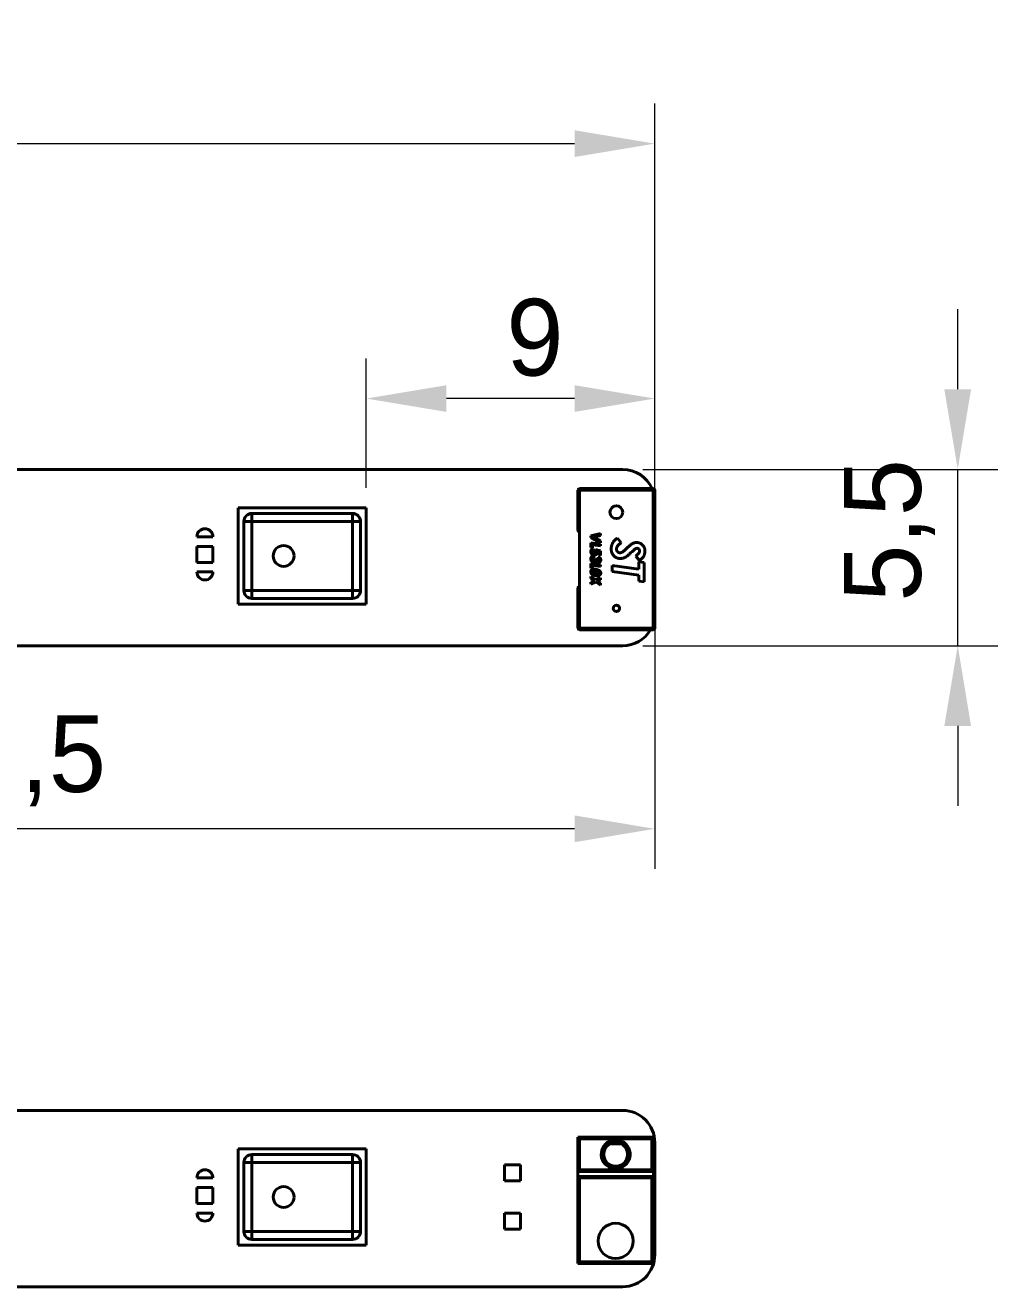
# Model space of a CAD drawing. Header units: millimetres. Extents: x 15 to 205, y 5 to 292.
# Drawn here: x 102.94 to 133.28, y 131.05 to 170.4 of the extents above; entities that cross this region are included whole.
import ezdxf

# ---------------------------------------------------------------- set-up
doc = ezdxf.new("R2010")
doc.units = ezdxf.units.MM
doc.layers.add('Annotations', color=7, linetype='Continuous')
doc.layers.add('Geometries', color=7, linetype='Continuous')
doc.styles.add('Shapr2', font='txt', dxfattribs={"height": 2.3925})
doc.dimstyles.new('ISO-25', dxfattribs={"dimtxt": 2.5, "dimasz": 2.5, "dimexe": 1.25, "dimexo": 0.625, "dimtad": 1, "dimtxsty": 'Standard', "dimcen": 2.5, "dimadec": 0, "dimazin": 0, "dimtfac": 1, "dimtmove": 0, "dimatfit": 3, "dimfxl": 1, "dimarcsym": 0})

# ---------------------------------------------------------------- blocks, each defined once
blk = doc.blocks.new('*D2')
at = {"layer": 'Annotations', "color": 0, "linetype": 'Continuous', "lineweight": 15}
for p, q in [((49.079, 161.421), (49.079, 167.96)), ((122.579, 155.254), (122.579, 167.96)), ((51.579, 166.71), (120.079, 166.71))]:
    blk.add_line(p, q, dxfattribs=at)
at = {"layer": 'Annotations', "color": 0}
for points in [[(51.579, 167.126), (51.579, 166.293), (49.079, 166.71)], [(120.079, 166.293), (120.079, 167.126), (122.579, 166.71)]]:
    blk.add_solid(points, dxfattribs=at)
at = {"layer": 'Defpoints', "color": 0}
for p in [(122.579, 166.71), (49.079, 160.796), (122.579, 154.629)]:
    blk.add_point(p, dxfattribs=at)
at = {"layer": 'Annotations', "color": 0, "lineweight": 15, "insert": (86.198, 168.834), "char_height": 2.3925, "attachment_point": 5, "style": 'Shapr2'}
blk.add_mtext('73,5', dxfattribs=at)
blk = doc.blocks.new('*D5')
at = {"layer": 'Annotations', "color": 0, "linetype": 'Continuous', "lineweight": 15}
for p, q in [((132.03, 159.046), (132.03, 161.546)), ((122.204, 156.546), (133.28, 156.546)), ((132.03, 151.046), (132.03, 156.546)), ((122.204, 151.046), (133.28, 151.046)), ((132.03, 148.546), (132.03, 146.046))]:
    blk.add_line(p, q, dxfattribs=at)
at = {"layer": 'Annotations', "color": 0}
for points in [[(131.613, 159.046), (132.446, 159.046), (132.03, 156.546)], [(132.446, 148.546), (131.613, 148.546), (132.03, 151.046)]]:
    blk.add_solid(points, dxfattribs=at)
at = {"layer": 'Defpoints', "color": 0}
for p in [(121.579, 156.546), (132.03, 156.546), (121.579, 151.046)]:
    blk.add_point(p, dxfattribs=at)
at = {"layer": 'Annotations', "color": 0, "lineweight": 15, "insert": (129.906, 154.643), "char_height": 2.3925, "attachment_point": 5, "rotation": 90, "style": 'Shapr2'}
blk.add_mtext('5,5', dxfattribs=at)
blk = doc.blocks.new('*D8')
at = {"layer": 'Annotations', "color": 0, "linetype": 'Continuous', "lineweight": 15}
for p, q in [((122.579, 152.238), (122.579, 144.083)), ((81.079, 149.421), (81.079, 144.083)), ((120.079, 145.333), (83.579, 145.333))]:
    blk.add_line(p, q, dxfattribs=at)
at = {"layer": 'Annotations', "color": 0}
for points in [[(83.579, 145.75), (83.579, 144.916), (81.079, 145.333)], [(120.079, 144.916), (120.079, 145.75), (122.579, 145.333)]]:
    blk.add_solid(points, dxfattribs=at)
at = {"layer": 'Defpoints', "color": 0}
for p in [(122.579, 152.863), (81.079, 150.046), (81.079, 145.333)]:
    blk.add_point(p, dxfattribs=at)
at = {"layer": 'Annotations', "color": 0, "lineweight": 15, "insert": (102.345, 147.457), "char_height": 2.3925, "attachment_point": 5, "style": 'Shapr2'}
blk.add_mtext('41,5', dxfattribs=at)
blk = doc.blocks.new('*D9')
at = {"layer": 'Annotations', "color": 0, "linetype": 'Continuous', "lineweight": 15}
for p, q in [((113.58, 155.971), (113.58, 160.007)), ((122.579, 155.254), (122.579, 160.007)), ((120.079, 158.757), (116.08, 158.757))]:
    blk.add_line(p, q, dxfattribs=at)
at = {"layer": 'Annotations', "color": 0}
for points in [[(116.08, 159.173), (116.08, 158.34), (113.58, 158.757)], [(120.079, 158.34), (120.079, 159.173), (122.579, 158.757)]]:
    blk.add_solid(points, dxfattribs=at)
at = {"layer": 'Defpoints', "color": 0}
for p in [(113.58, 158.757), (113.58, 155.346), (122.579, 154.629)]:
    blk.add_point(p, dxfattribs=at)
at = {"layer": 'Annotations', "color": 0, "lineweight": 15, "insert": (118.84, 160.653), "char_height": 2.393, "attachment_point": 5, "style": 'Shapr2'}
blk.add_mtext('9', dxfattribs=at)

msp = doc.modelspace()

# ---------------------------------------------------------------- linework, layer by layer
at = {"layer": 'Geometries', "linetype": 'Continuous', "lineweight": 40}
for p, q in [((121.579, 156.546), (81.079, 156.546)), ((120.182, 154.646), (120.182, 155.896)), ((120.182, 155.896), (120.232, 155.896)), ((120.232, 155.896), (120.232, 155.946)), ((120.232, 155.946), (122.495, 155.946)), ((122.532, 155.896), (120.232, 155.896)), ((120.232, 155.896), (120.232, 154.596)), ((122.495, 155.946), (122.532, 155.946)), ((122.532, 155.896), (122.532, 155.946)), ((122.532, 154.596), (122.532, 155.896)), ((122.532, 155.896), (122.582, 155.896)), ((122.582, 155.896), (122.582, 154.646)), ((113.58, 155.346), (109.58, 155.346)), ((109.58, 155.346), (109.58, 152.346)), ((110.01, 154.921), (110.01, 155.171)), ((113.15, 155.171), (110.01, 155.171)), ((113.15, 155.171), (113.15, 154.921)), ((113.58, 152.346), (113.58, 155.346)), ((109.76, 154.921), (110.01, 154.921)), ((109.76, 154.921), (109.76, 152.771)), ((110.01, 154.921), (113.15, 154.921)), ((110.01, 152.771), (110.01, 154.921)), ((113.15, 154.921), (113.4, 154.921)), ((113.15, 154.921), (113.15, 152.771)), ((113.4, 152.771), (113.4, 154.921)), ((108.295, 154.446), (108.795, 154.446)), ((120.232, 154.596), (120.232, 152.896)), ((120.588, 154.469), (120.888, 154.544)), ((120.588, 154.418), (120.588, 154.469)), ((120.888, 154.259), (120.588, 154.418)), ((120.888, 154.489), (120.672, 154.435)), ((120.672, 154.435), (120.888, 154.32)), ((120.888, 154.544), (120.888, 154.489)), ((120.888, 154.32), (120.888, 154.259)), ((121.414, 154.404), (121.53, 154.256)), ((122.532, 152.896), (122.532, 154.596)), ((122.579, 152.863), (122.579, 154.629)), ((108.295, 154.146), (108.795, 154.146)), ((108.295, 153.646), (108.295, 154.146)), ((108.795, 154.146), (108.795, 153.646)), ((120.588, 154.256), (120.888, 154.214)), ((120.588, 154.108), (120.588, 154.256)), ((120.638, 154.102), (120.588, 154.108)), ((120.888, 154.159), (120.638, 154.194)), ((120.638, 154.194), (120.638, 154.102)), ((120.643, 154.079), (120.666, 154.029)), ((120.716, 153.996), (120.73, 154.044)), ((120.73, 154.044), (120.888, 154.002)), ((120.838, 153.96), (120.779, 153.98)), ((120.838, 153.867), (120.838, 153.96)), ((120.888, 154.214), (120.888, 154.159)), ((120.888, 154.002), (120.888, 153.863)), ((108.795, 153.646), (108.295, 153.646)), ((120.588, 153.462), (120.588, 153.61)), ((120.588, 153.61), (120.888, 153.567)), ((120.638, 153.548), (120.638, 153.456)), ((120.888, 153.513), (120.638, 153.548)), ((120.677, 153.844), (120.677, 153.79)), ((120.727, 153.758), (120.773, 153.751)), ((120.819, 153.756), (120.819, 153.81)), ((120.888, 153.863), (120.838, 153.867)), ((120.888, 153.567), (120.888, 153.513)), ((121.245, 153.366), (121.245, 153.547)), ((121.245, 153.547), (122.079, 153.432)), ((122.106, 153.702), (121.985, 153.841)), ((122.079, 153.66), (122.245, 153.637)), ((122.079, 153.432), (122.079, 153.66)), ((122.245, 153.637), (122.245, 153.035)), ((108.795, 153.346), (108.295, 153.346)), ((120.638, 153.456), (120.588, 153.462)), ((120.588, 153.205), (120.744, 153.097)), ((120.588, 153.14), (120.588, 153.205)), ((120.687, 153.072), (120.588, 153.14)), ((120.744, 153.097), (120.888, 153.16)), ((120.888, 153.102), (120.796, 153.061)), ((120.888, 153.16), (120.888, 153.102)), ((122.079, 153.251), (121.245, 153.366)), ((122.079, 153.056), (122.079, 153.251)), ((110.01, 152.771), (109.76, 152.771)), ((110.01, 152.521), (110.01, 152.771)), ((113.15, 152.771), (110.01, 152.771)), ((113.15, 152.771), (113.15, 152.521)), ((113.4, 152.771), (113.15, 152.771)), ((120.182, 151.596), (120.182, 152.846)), ((120.232, 152.896), (120.232, 151.596)), ((120.588, 153.028), (120.687, 153.072)), ((120.739, 153.036), (120.588, 152.969)), ((120.588, 152.969), (120.588, 153.028)), ((120.888, 152.933), (120.739, 153.036)), ((120.796, 153.061), (120.888, 152.997)), ((120.888, 152.997), (120.888, 152.933)), ((122.245, 153.035), (122.079, 153.056)), ((122.532, 151.596), (122.532, 152.896)), ((122.582, 152.846), (122.582, 151.596)), ((109.58, 152.346), (113.58, 152.346)), ((110.01, 152.521), (113.15, 152.521)), ((120.232, 151.596), (120.182, 151.596)), ((120.232, 151.596), (120.232, 151.546)), ((120.232, 151.596), (122.532, 151.596)), ((122.445, 151.546), (120.232, 151.546)), ((122.532, 151.546), (122.445, 151.546)), ((122.582, 151.596), (122.532, 151.596)), ((122.532, 151.546), (122.532, 151.596)), ((81.079, 151.046), (121.579, 151.046)), ((121.579, 136.546), (81.079, 136.546)), ((120.18, 134.641), (120.18, 135.716)), ((120.18, 135.716), (122.54, 135.716)), ((120.23, 135.666), (120.18, 135.716)), ((120.23, 135.666), (120.23, 134.691)), ((122.49, 135.666), (120.23, 135.666)), ((121.554, 135.582), (121.165, 135.582)), ((121.172, 135.552), (121.547, 135.552)), ((121.535, 135.502), (121.184, 135.502)), ((122.49, 135.666), (122.54, 135.716)), ((122.49, 134.691), (122.49, 135.666)), ((122.54, 135.716), (122.54, 134.641)), ((122.579, 132.046), (122.579, 135.546)), ((113.58, 135.346), (109.58, 135.346)), ((109.58, 135.346), (109.58, 132.346)), ((110.01, 134.921), (110.01, 135.171)), ((113.15, 135.171), (110.01, 135.171)), ((113.15, 135.171), (113.15, 134.921)), ((113.58, 132.346), (113.58, 135.346)), ((109.76, 134.921), (110.01, 134.921)), ((109.76, 134.921), (109.76, 132.771)), ((110.01, 132.771), (110.01, 134.921)), ((110.01, 134.921), (113.15, 134.921)), ((113.15, 134.921), (113.4, 134.921)), ((113.15, 134.921), (113.15, 132.771)), ((113.4, 132.771), (113.4, 134.921)), ((117.895, 134.846), (118.395, 134.846)), ((117.895, 134.346), (117.895, 134.846)), ((118.395, 134.846), (118.395, 134.346)), ((120.18, 134.641), (120.23, 134.691)), ((122.54, 134.641), (120.18, 134.641)), ((120.18, 134.641), (120.18, 134.491)), ((120.23, 134.691), (122.49, 134.691)), ((122.54, 134.641), (122.49, 134.691)), ((122.54, 134.491), (122.54, 134.641)), ((108.295, 134.446), (108.795, 134.446)), ((118.395, 134.346), (117.895, 134.346)), ((120.18, 134.491), (122.54, 134.491)), ((120.18, 134.491), (120.23, 134.441)), ((120.18, 131.776), (120.18, 134.491)), ((122.49, 134.441), (120.23, 134.441)), ((120.23, 134.441), (120.23, 131.826)), ((122.54, 134.491), (122.49, 134.441)), ((122.49, 131.826), (122.49, 134.441)), ((122.54, 134.491), (122.54, 131.776)), ((108.295, 133.646), (108.295, 134.146)), ((108.295, 134.146), (108.795, 134.146)), ((108.795, 134.146), (108.795, 133.646)), ((108.795, 133.646), (108.295, 133.646)), ((108.795, 133.346), (108.295, 133.346)), ((117.895, 132.846), (117.895, 133.346)), ((117.895, 133.346), (118.395, 133.346)), ((118.395, 133.346), (118.395, 132.846)), ((110.01, 132.771), (109.76, 132.771)), ((110.01, 132.521), (110.01, 132.771)), ((113.15, 132.771), (110.01, 132.771)), ((113.4, 132.771), (113.15, 132.771)), ((113.15, 132.771), (113.15, 132.521)), ((118.395, 132.846), (117.895, 132.846)), ((109.58, 132.346), (113.58, 132.346)), ((110.01, 132.521), (113.15, 132.521)), ((120.23, 131.826), (120.18, 131.776)), ((122.54, 131.776), (120.18, 131.776)), ((120.23, 131.826), (122.49, 131.826)), ((122.49, 131.826), (122.54, 131.776)), ((81.079, 131.046), (121.579, 131.046))]:
    msp.add_line(p, q, dxfattribs=at)
at = {"layer": 'Geometries', "linetype": 'Continuous', "lineweight": 40, "flags": 128}
for points in [[(121.22, 154.071), (121.22, 154.085), (121.221, 154.099), (121.222, 154.113), (121.224, 154.127), (121.226, 154.141), (121.229, 154.155), (121.232, 154.169), (121.236, 154.182), (121.24, 154.195), (121.245, 154.208), (121.25, 154.221), (121.256, 154.234), (121.263, 154.247), (121.27, 154.259), (121.277, 154.271), (121.285, 154.283), (121.295, 154.296), (121.306, 154.309), (121.316, 154.322), (121.328, 154.334), (121.34, 154.345), (121.352, 154.356), (121.364, 154.367), (121.376, 154.376), (121.388, 154.386), (121.401, 154.395), (121.414, 154.404)], [(120.581, 153.983), (120.581, 153.991), (120.582, 153.998), (120.583, 154.006), (120.585, 154.013), (120.587, 154.02), (120.59, 154.027), (120.593, 154.034), (120.597, 154.04), (120.602, 154.046), (120.607, 154.052), (120.612, 154.058), (120.618, 154.063), (120.624, 154.067), (120.63, 154.071), (120.637, 154.075), (120.643, 154.079)], [(120.699, 153.879), (120.692, 153.879), (120.684, 153.879), (120.676, 153.88), (120.668, 153.882), (120.66, 153.884), (120.653, 153.886), (120.645, 153.889), (120.637, 153.892), (120.63, 153.897), (120.622, 153.901), (120.615, 153.907), (120.609, 153.913), (120.604, 153.918), (120.6, 153.924), (120.595, 153.93), (120.592, 153.936), (120.589, 153.943), (120.586, 153.949), (120.584, 153.956), (120.582, 153.963), (120.581, 153.969), (120.581, 153.976), (120.581, 153.983)], [(120.666, 154.029), (120.661, 154.026), (120.656, 154.022), (120.651, 154.018), (120.647, 154.014), (120.643, 154.01), (120.639, 154.005), (120.636, 154.001), (120.634, 153.997), (120.633, 153.993), (120.632, 153.988), (120.631, 153.984), (120.631, 153.979)], [(120.631, 153.979), (120.631, 153.975), (120.631, 153.97), (120.633, 153.966), (120.634, 153.962), (120.636, 153.958), (120.639, 153.954), (120.642, 153.95), (120.646, 153.947), (120.65, 153.944), (120.654, 153.941), (120.66, 153.938), (120.665, 153.936), (120.671, 153.934), (120.678, 153.933), (120.684, 153.933), (120.69, 153.933)], [(120.69, 153.933), (120.695, 153.933), (120.7, 153.933), (120.705, 153.934), (120.709, 153.935), (120.714, 153.937), (120.718, 153.94), (120.722, 153.942), (120.725, 153.945), (120.728, 153.948), (120.73, 153.951), (120.732, 153.954), (120.733, 153.958), (120.734, 153.962), (120.734, 153.966)], [(120.784, 153.953), (120.784, 153.946), (120.784, 153.939), (120.782, 153.933), (120.78, 153.926), (120.778, 153.92), (120.775, 153.914), (120.771, 153.909), (120.767, 153.904), (120.763, 153.9), (120.758, 153.896), (120.753, 153.892), (120.747, 153.889), (120.741, 153.886), (120.734, 153.883), (120.727, 153.882), (120.72, 153.88), (120.713, 153.879), (120.706, 153.879), (120.699, 153.879)], [(120.734, 153.966), (120.734, 153.97), (120.733, 153.974), (120.732, 153.978), (120.73, 153.982), (120.728, 153.985), (120.725, 153.988), (120.722, 153.991), (120.719, 153.993), (120.716, 153.996)], [(120.779, 153.98), (120.781, 153.975), (120.782, 153.97), (120.783, 153.965), (120.784, 153.959), (120.784, 153.953)], [(121.507, 153.765), (121.495, 153.766), (121.483, 153.766), (121.472, 153.767), (121.46, 153.769), (121.448, 153.771), (121.437, 153.773), (121.425, 153.776), (121.413, 153.78), (121.401, 153.784), (121.389, 153.789), (121.377, 153.795), (121.366, 153.801), (121.355, 153.808), (121.344, 153.815), (121.334, 153.823), (121.324, 153.831), (121.314, 153.84), (121.305, 153.849), (121.296, 153.858), (121.288, 153.867), (121.28, 153.877), (121.272, 153.888), (121.265, 153.899), (121.259, 153.91), (121.252, 153.921), (121.247, 153.933), (121.242, 153.945), (121.238, 153.957), (121.234, 153.969), (121.23, 153.981), (121.228, 153.994), (121.225, 154.006), (121.223, 154.019), (121.221, 154.032), (121.221, 154.045), (121.22, 154.058), (121.22, 154.071)], [(121.53, 154.256), (121.517, 154.247), (121.504, 154.238), (121.491, 154.229), (121.478, 154.219), (121.466, 154.209), (121.457, 154.201), (121.448, 154.192), (121.44, 154.183), (121.431, 154.174), (121.424, 154.164), (121.418, 154.156), (121.412, 154.147), (121.407, 154.138), (121.402, 154.129), (121.398, 154.12), (121.394, 154.11), (121.392, 154.102), (121.39, 154.094), (121.388, 154.086), (121.387, 154.078), (121.387, 154.07), (121.386, 154.062)], [(121.386, 154.062), (121.387, 154.054), (121.387, 154.046), (121.388, 154.038), (121.39, 154.031), (121.392, 154.023), (121.395, 154.015), (121.398, 154.008), (121.402, 154), (121.407, 153.993), (121.412, 153.986), (121.418, 153.979), (121.424, 153.973), (121.429, 153.968), (121.435, 153.964), (121.441, 153.96), (121.447, 153.956), (121.454, 153.953), (121.461, 153.95), (121.467, 153.948), (121.474, 153.947), (121.481, 153.946), (121.488, 153.945), (121.495, 153.945)], [(121.495, 153.945), (121.502, 153.945), (121.51, 153.946), (121.517, 153.947), (121.525, 153.949), (121.532, 153.951), (121.539, 153.953), (121.547, 153.956), (121.555, 153.96), (121.563, 153.964), (121.571, 153.968), (121.58, 153.974), (121.588, 153.981), (121.597, 153.987), (121.605, 153.994), (121.613, 154.001), (121.621, 154.008), (121.642, 154.026), (121.663, 154.046), (121.684, 154.065), (121.704, 154.085)], [(121.704, 154.085), (121.725, 154.105), (121.747, 154.126), (121.769, 154.146), (121.791, 154.165), (121.803, 154.175), (121.815, 154.185), (121.827, 154.195), (121.839, 154.204), (121.852, 154.213), (121.865, 154.221)], [(121.816, 153.929), (121.8, 153.913), (121.784, 153.898), (121.767, 153.883), (121.754, 153.872), (121.741, 153.861), (121.727, 153.85)], [(122.031, 154.086), (122.024, 154.085), (122.017, 154.085), (122.01, 154.083), (122.004, 154.081), (121.998, 154.079), (121.991, 154.076), (121.985, 154.073), (121.977, 154.069), (121.969, 154.064), (121.961, 154.059), (121.954, 154.053), (121.937, 154.039), (121.92, 154.025), (121.903, 154.01), (121.881, 153.99), (121.859, 153.97), (121.837, 153.949), (121.816, 153.929)], [(121.865, 154.221), (121.876, 154.227), (121.887, 154.233), (121.898, 154.239), (121.909, 154.244), (121.92, 154.248), (121.932, 154.252), (121.944, 154.256), (121.954, 154.259), (121.965, 154.261), (121.976, 154.263), (121.988, 154.264), (121.999, 154.265), (122.01, 154.265)], [(121.985, 153.841), (121.998, 153.851), (122.011, 153.86), (122.023, 153.871), (122.035, 153.881), (122.045, 153.89), (122.054, 153.899), (122.062, 153.908), (122.07, 153.918), (122.076, 153.926), (122.082, 153.935), (122.088, 153.944), (122.092, 153.952), (122.096, 153.962), (122.099, 153.968), (122.101, 153.974), (122.102, 153.981), (122.103, 153.987), (122.104, 153.994), (122.104, 154.001)], [(122.01, 154.265), (122.021, 154.265), (122.033, 154.264), (122.044, 154.263), (122.056, 154.262), (122.067, 154.259), (122.078, 154.257), (122.089, 154.254), (122.099, 154.25), (122.11, 154.246), (122.12, 154.241), (122.13, 154.236), (122.14, 154.231), (122.15, 154.225), (122.16, 154.219), (122.169, 154.212), (122.178, 154.205)], [(122.104, 154.001), (122.104, 154.007), (122.104, 154.014), (122.103, 154.02), (122.101, 154.027), (122.099, 154.033), (122.097, 154.039), (122.094, 154.046), (122.09, 154.053), (122.085, 154.059), (122.08, 154.065), (122.075, 154.069), (122.071, 154.073), (122.066, 154.076), (122.06, 154.079), (122.054, 154.082), (122.049, 154.083), (122.043, 154.085), (122.037, 154.085), (122.031, 154.086)], [(122.271, 153.999), (122.271, 153.987), (122.27, 153.974), (122.269, 153.962), (122.268, 153.95), (122.266, 153.937), (122.263, 153.925), (122.261, 153.914), (122.257, 153.902), (122.254, 153.89), (122.249, 153.876), (122.243, 153.863), (122.237, 153.85), (122.23, 153.837), (122.223, 153.824), (122.215, 153.812), (122.207, 153.8), (122.198, 153.789), (122.189, 153.777), (122.179, 153.766), (122.169, 153.756), (122.159, 153.746), (122.146, 153.734), (122.133, 153.723), (122.12, 153.712), (122.106, 153.702)], [(122.178, 154.205), (122.186, 154.198), (122.194, 154.191), (122.201, 154.184), (122.208, 154.176), (122.215, 154.168), (122.222, 154.16), (122.228, 154.151), (122.234, 154.142), (122.24, 154.132), (122.245, 154.121), (122.25, 154.111), (122.254, 154.1), (122.258, 154.089), (122.261, 154.078), (122.264, 154.067), (122.266, 154.056), (122.268, 154.044), (122.269, 154.033), (122.27, 154.022), (122.271, 154.011), (122.271, 153.999)], [(120.581, 153.754), (120.581, 153.761), (120.581, 153.768), (120.582, 153.774), (120.584, 153.781), (120.586, 153.787), (120.589, 153.793), (120.592, 153.799), (120.595, 153.805), (120.6, 153.811), (120.605, 153.816), (120.61, 153.821), (120.616, 153.826), (120.622, 153.83), (120.628, 153.834), (120.635, 153.837), (120.641, 153.839), (120.648, 153.841), (120.655, 153.842), (120.662, 153.843), (120.67, 153.844), (120.677, 153.844)], [(120.679, 153.652), (120.672, 153.652), (120.665, 153.653), (120.658, 153.654), (120.651, 153.656), (120.644, 153.658), (120.638, 153.661), (120.632, 153.664), (120.625, 153.668), (120.619, 153.673), (120.613, 153.678), (120.608, 153.684), (120.602, 153.69), (120.598, 153.696), (120.594, 153.703), (120.59, 153.709), (120.587, 153.717), (120.585, 153.724), (120.583, 153.732), (120.582, 153.739), (120.581, 153.747), (120.581, 153.754)], [(120.644, 153.78), (120.641, 153.776), (120.638, 153.773), (120.635, 153.768), (120.633, 153.764), (120.632, 153.759), (120.631, 153.754), (120.631, 153.749)], [(120.631, 153.749), (120.631, 153.744), (120.632, 153.74), (120.633, 153.735), (120.635, 153.731), (120.637, 153.727), (120.64, 153.723), (120.643, 153.72), (120.647, 153.717), (120.65, 153.714), (120.655, 153.712), (120.66, 153.709), (120.666, 153.708), (120.671, 153.707), (120.676, 153.706), (120.682, 153.706)], [(120.677, 153.79), (120.67, 153.789), (120.664, 153.788), (120.658, 153.787), (120.654, 153.785), (120.651, 153.784), (120.647, 153.782), (120.644, 153.78)], [(120.748, 153.692), (120.744, 153.687), (120.74, 153.681), (120.736, 153.676), (120.731, 153.671), (120.726, 153.667), (120.72, 153.663), (120.715, 153.66), (120.709, 153.657), (120.703, 153.655), (120.697, 153.654), (120.691, 153.653), (120.685, 153.652), (120.679, 153.652)], [(120.682, 153.706), (120.687, 153.706), (120.692, 153.707), (120.696, 153.708), (120.701, 153.71), (120.705, 153.712), (120.709, 153.715), (120.713, 153.718), (120.716, 153.721), (120.719, 153.725), (120.721, 153.729), (120.723, 153.734), (120.724, 153.739), (120.725, 153.743), (120.726, 153.748), (120.726, 153.753), (120.727, 153.758)], [(120.82, 153.648), (120.813, 153.648), (120.806, 153.649), (120.799, 153.651), (120.792, 153.653), (120.786, 153.656), (120.78, 153.66), (120.774, 153.664), (120.768, 153.669), (120.762, 153.674), (120.757, 153.68), (120.752, 153.686), (120.748, 153.692)], [(120.773, 153.751), (120.773, 153.746), (120.774, 153.74), (120.775, 153.734), (120.777, 153.728), (120.778, 153.724), (120.781, 153.72), (120.784, 153.717), (120.787, 153.713), (120.79, 153.71), (120.794, 153.708), (120.798, 153.705), (120.803, 153.704), (120.807, 153.703), (120.812, 153.702), (120.817, 153.702)], [(120.817, 153.702), (120.821, 153.702), (120.825, 153.703), (120.829, 153.704), (120.832, 153.705), (120.836, 153.707), (120.839, 153.71), (120.841, 153.712), (120.843, 153.715), (120.844, 153.718), (120.845, 153.721), (120.846, 153.724), (120.846, 153.727)], [(120.819, 153.81), (120.826, 153.809), (120.832, 153.807), (120.839, 153.805), (120.845, 153.803), (120.851, 153.8), (120.857, 153.797), (120.863, 153.793), (120.869, 153.788), (120.875, 153.782), (120.88, 153.776), (120.884, 153.77), (120.887, 153.764), (120.89, 153.758), (120.892, 153.751), (120.894, 153.745), (120.895, 153.738), (120.896, 153.731), (120.896, 153.724)], [(120.846, 153.727), (120.846, 153.731), (120.845, 153.735), (120.844, 153.739), (120.842, 153.742), (120.839, 153.745), (120.836, 153.748), (120.833, 153.751), (120.83, 153.752), (120.826, 153.754), (120.823, 153.755), (120.819, 153.756)], [(120.896, 153.724), (120.896, 153.718), (120.895, 153.711), (120.894, 153.705), (120.892, 153.699), (120.89, 153.693), (120.887, 153.688), (120.884, 153.683), (120.881, 153.678), (120.877, 153.673), (120.873, 153.669), (120.868, 153.665), (120.863, 153.661), (120.857, 153.658), (120.852, 153.655), (120.845, 153.653), (120.839, 153.651), (120.833, 153.649), (120.826, 153.648), (120.82, 153.648)], [(121.727, 153.85), (121.715, 153.841), (121.703, 153.833), (121.69, 153.824), (121.677, 153.816), (121.664, 153.809), (121.654, 153.803), (121.643, 153.798), (121.632, 153.793), (121.622, 153.788), (121.61, 153.784), (121.596, 153.779), (121.582, 153.775), (121.568, 153.772), (121.553, 153.769), (121.542, 153.767), (121.53, 153.766), (121.518, 153.766), (121.507, 153.765)], [(120.581, 153.351), (120.581, 153.357), (120.581, 153.362), (120.582, 153.367), (120.584, 153.373), (120.586, 153.378), (120.588, 153.383), (120.591, 153.388), (120.595, 153.393), (120.599, 153.398), (120.603, 153.402), (120.608, 153.406), (120.613, 153.41), (120.619, 153.413), (120.627, 153.417), (120.635, 153.42), (120.643, 153.423), (120.651, 153.425), (120.659, 153.427), (120.668, 153.428), (120.676, 153.428), (120.685, 153.429), (120.693, 153.429)], [(120.776, 153.229), (120.762, 153.229), (120.748, 153.23), (120.734, 153.231), (120.719, 153.233), (120.705, 153.236), (120.695, 153.239), (120.684, 153.242), (120.673, 153.246), (120.663, 153.25), (120.653, 153.254), (120.645, 153.258), (120.637, 153.263), (120.629, 153.268), (120.622, 153.273), (120.616, 153.277), (120.611, 153.282), (120.606, 153.287), (120.602, 153.292), (120.598, 153.298), (120.594, 153.304), (120.59, 153.31), (120.587, 153.317), (120.585, 153.323), (120.583, 153.329), (120.582, 153.334), (120.581, 153.34), (120.581, 153.345), (120.581, 153.351)], [(120.693, 153.375), (120.687, 153.375), (120.68, 153.375), (120.674, 153.374), (120.667, 153.374), (120.661, 153.373), (120.655, 153.371), (120.65, 153.37), (120.646, 153.368), (120.641, 153.365), (120.638, 153.362), (120.636, 153.36), (120.634, 153.357), (120.632, 153.354), (120.631, 153.351), (120.631, 153.348), (120.631, 153.345)], [(120.631, 153.345), (120.631, 153.341), (120.632, 153.337), (120.634, 153.333), (120.636, 153.329), (120.638, 153.326), (120.64, 153.323), (120.644, 153.319), (120.647, 153.316), (120.651, 153.313), (120.655, 153.31), (120.662, 153.307), (120.669, 153.304), (120.676, 153.301), (120.683, 153.298), (120.69, 153.296), (120.697, 153.294), (120.709, 153.291), (120.721, 153.288), (120.734, 153.286), (120.746, 153.285), (120.759, 153.283), (120.772, 153.283), (120.784, 153.283)], [(120.693, 153.429), (120.706, 153.429), (120.72, 153.428), (120.733, 153.427), (120.746, 153.425), (120.759, 153.423), (120.769, 153.422), (120.78, 153.419), (120.79, 153.417), (120.8, 153.414), (120.809, 153.41)], [(120.835, 153.337), (120.83, 153.341), (120.825, 153.345), (120.819, 153.348), (120.813, 153.351), (120.807, 153.354), (120.8, 153.356), (120.794, 153.359), (120.782, 153.362), (120.771, 153.366), (120.759, 153.368), (120.746, 153.371), (120.733, 153.373), (120.719, 153.374), (120.706, 153.375), (120.693, 153.375)], [(120.896, 153.309), (120.896, 153.304), (120.895, 153.298), (120.894, 153.292), (120.892, 153.287), (120.89, 153.281), (120.887, 153.276), (120.884, 153.271), (120.88, 153.266), (120.876, 153.261), (120.871, 153.256), (120.866, 153.252), (120.86, 153.248), (120.855, 153.245), (120.848, 153.241), (120.841, 153.239), (120.834, 153.236), (120.826, 153.234), (120.819, 153.233), (120.812, 153.231), (120.8, 153.23), (120.788, 153.229), (120.776, 153.229)], [(120.784, 153.283), (120.791, 153.283), (120.797, 153.283), (120.804, 153.284), (120.81, 153.284), (120.816, 153.286), (120.823, 153.287), (120.827, 153.289), (120.831, 153.291), (120.835, 153.294), (120.839, 153.297), (120.841, 153.3), (120.843, 153.304), (120.845, 153.307), (120.846, 153.311), (120.846, 153.315)], [(120.809, 153.41), (120.818, 153.407), (120.826, 153.403), (120.834, 153.4), (120.842, 153.395), (120.849, 153.39), (120.856, 153.385), (120.863, 153.38), (120.869, 153.374), (120.875, 153.367), (120.879, 153.361), (120.883, 153.355), (120.886, 153.349), (120.889, 153.343), (120.892, 153.336), (120.893, 153.331), (120.894, 153.326), (120.895, 153.32), (120.896, 153.315), (120.896, 153.309)], [(120.846, 153.315), (120.846, 153.318), (120.845, 153.322), (120.844, 153.325), (120.842, 153.328), (120.84, 153.331), (120.838, 153.334), (120.835, 153.337)], [(121.172, 135.552), (121.172, 135.552), (121.172, 135.551), (121.173, 135.55), (121.173, 135.548), (121.174, 135.546), (121.174, 135.543), (121.175, 135.54), (121.176, 135.537), (121.177, 135.533), (121.178, 135.529), (121.179, 135.525), (121.18, 135.521), (121.181, 135.516), (121.182, 135.511), (121.183, 135.507), (121.184, 135.502)], [(121.535, 135.502), (121.536, 135.507), (121.538, 135.512), (121.539, 135.516), (121.54, 135.521), (121.541, 135.525), (121.542, 135.529), (121.543, 135.533), (121.544, 135.537), (121.545, 135.54), (121.545, 135.543), (121.546, 135.546), (121.546, 135.548), (121.547, 135.55), (121.547, 135.551), (121.547, 135.552), (121.547, 135.552)]]:
    msp.add_lwpolyline(points, dxfattribs=at)
at = {"layer": 'Geometries', "linetype": 'Continuous', "lineweight": 40}
for centre, radius in [((121.382, 155.211), 0.2), ((111, 153.846), 0.325), ((121.382, 152.211), 0.1), ((111, 133.846), 0.325), ((121.36, 132.476), 0.55)]:
    msp.add_circle(centre, radius, dxfattribs=at)
for centre, radius, start, end in [((121.579, 155.546), 1, 23.5782, 90), ((120.232, 155.896), 0.05, 90, 180), ((122.532, 155.896), 0.05, 0, 90), ((110.01, 154.921), 0.25, 90, 180), ((113.15, 154.921), 0.25, 0, 90), ((108.545, 154.446), 0.25, 0, 180), ((120.232, 154.646), 0.05, 180, 270), ((122.532, 154.646), 0.05, 270, 339.8679), ((122.532, 154.646), 0.05, 339.8679, 0), ((108.545, 153.346), 0.25, 180, 0), ((110.01, 152.771), 0.25, 180, 270), ((113.15, 152.771), 0.25, 270, 0), ((120.232, 152.846), 0.05, 90, 180), ((122.532, 152.846), 0.05, 20.1321, 90), ((122.532, 152.846), 0.05, 0, 20.1321), ((120.232, 151.596), 0.05, 180, 270), ((121.579, 152.046), 1, 270, 330), ((122.532, 151.596), 0.05, 270, 0), ((121.579, 135.546), 1, 0, 90), ((121.36, 135.176), 0.45, 115.6162, 64.3838), ((121.36, 135.176), 0.42, 116.5314, 63.4686), ((121.36, 135.176), 0.37, 118.3023, 61.6977), ((110.01, 134.921), 0.25, 90, 180), ((113.15, 134.921), 0.25, 0, 90), ((108.545, 134.446), 0.25, 0, 180), ((108.545, 133.346), 0.25, 180, 0), ((110.01, 132.771), 0.25, 180, 270), ((113.15, 132.771), 0.25, 270, 0), ((121.579, 132.046), 1, 270, 0)]:
    msp.add_arc(centre, radius, start, end, dxfattribs=at)

# ---------------------------------------------------------------- dimensions: what is measured, and where the dimension line sits
at = {"layer": 'Annotations', "linetype": 'Continuous', "lineweight": 15}
for base, p1, p2, angle, picture, middle in [((122.579, 166.71), (49.079, 160.796), (122.579, 154.629), 180, '*D2', (86.198, 166.71)), ((113.58, 158.757), (122.579, 154.629), (113.58, 155.346), 180, '*D9', (118.84, 158.757)), ((132.03, 156.546), (121.579, 151.046), (121.579, 156.546), 90, '*D5', (132.03, 154.643)), ((81.079, 145.333), (122.579, 152.863), (81.079, 150.046), 180, '*D8', (102.345, 145.333))]:
    dim = msp.add_linear_dim(base=base, p1=p1, p2=p2, angle=angle, dimstyle='ISO-25', override={"dimscale": 1, "dimgap": 0.7, "dimdec": 2, "dimlfac": 1, "dimzin": 8, "dimdsep": 44, "dimtxsty": 'Shapr2', "dimse1": 0, "dimse2": 0, "dimfrac": 2, "dimlwd": 15, "dimlwe": 15}, dxfattribs=at)
    dim.commit()
    dim.dimension.update_dxf_attribs({"geometry": picture, "text_midpoint": middle, "dimtype": 160})

doc.saveas('drawing.dxf')
